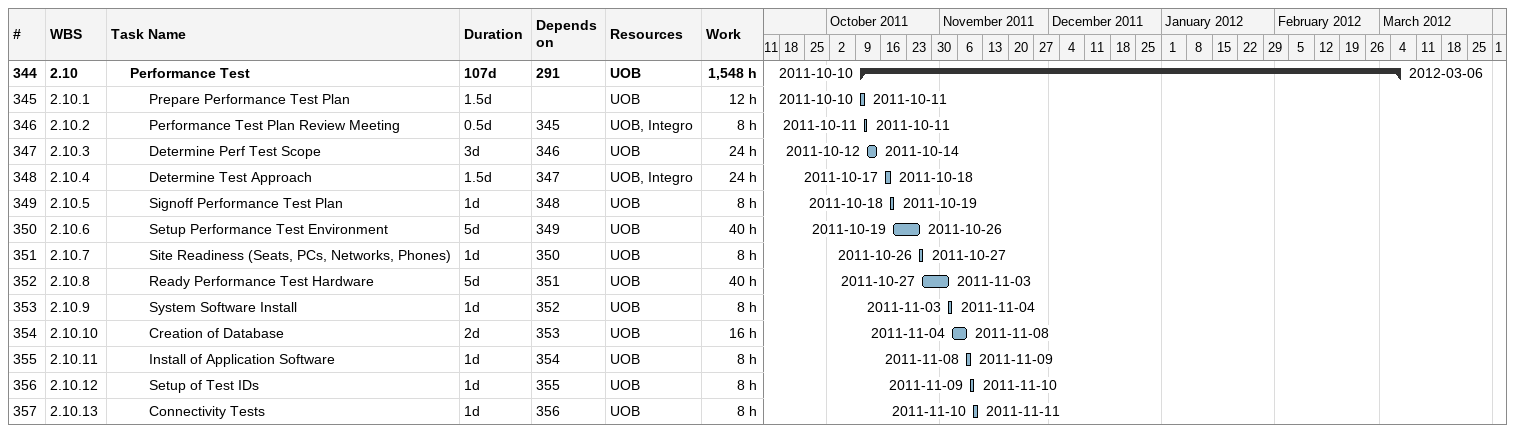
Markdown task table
| ID | WBS | Task | Duration | Start | Finish | Predecessors | Resources | Work (h) |
|---|---|---|---|---|---|---|---|---|
| 344 | 2.10 | **Performance Test** | 107d | 2011-10-10 | 2012-03-06 | 291 | UOB | 1548 |
| 345 | 2.10.1 | Prepare Performance Test Plan | 1.5d | 2011-10-10 | 2011-10-11 |  | UOB | 12 |
| 346 | 2.10.2 | Performance Test Plan Review Meeting | 0.5d | 2011-10-11 | 2011-10-11 | 345 | UOB, Integro | 8 |
| 347 | 2.10.3 | Determine Perf Test Scope | 3d | 2011-10-12 | 2011-10-14 | 346 | UOB | 24 |
| 348 | 2.10.4 | Determine Test Approach | 1.5d | 2011-10-17 | 2011-10-18 | 347 | UOB, Integro | 24 |
| 349 | 2.10.5 | Signoff Performance Test Plan | 1d | 2011-10-18 | 2011-10-19 | 348 | UOB | 8 |
| 350 | 2.10.6 | Setup Performance Test Environment | 5d | 2011-10-19 | 2011-10-26 | 349 | UOB | 40 |
| 351 | 2.10.7 | Site Readiness (Seats, PCs, Networks, Phones) | 1d | 2011-10-26 | 2011-10-27 | 350 | UOB | 8 |
| 352 | 2.10.8 | Ready Performance Test Hardware | 5d | 2011-10-27 | 2011-11-03 | 351 | UOB | 40 |
| 353 | 2.10.9 | System Software Install | 1d | 2011-11-03 | 2011-11-04 | 352 | UOB | 8 |
| 354 | 2.10.10 | Creation of Database | 2d | 2011-11-04 | 2011-11-08 | 353 | UOB | 16 |
| 355 | 2.10.11 | Install of Application Software | 1d | 2011-11-08 | 2011-11-09 | 354 | UOB | 8 |
| 356 | 2.10.12 | Setup of Test IDs | 1d | 2011-11-09 | 2011-11-10 | 355 | UOB | 8 |
| 357 | 2.10.13 | Connectivity Tests | 1d | 2011-11-10 | 2011-11-11 | 356 | UOB | 8 |
